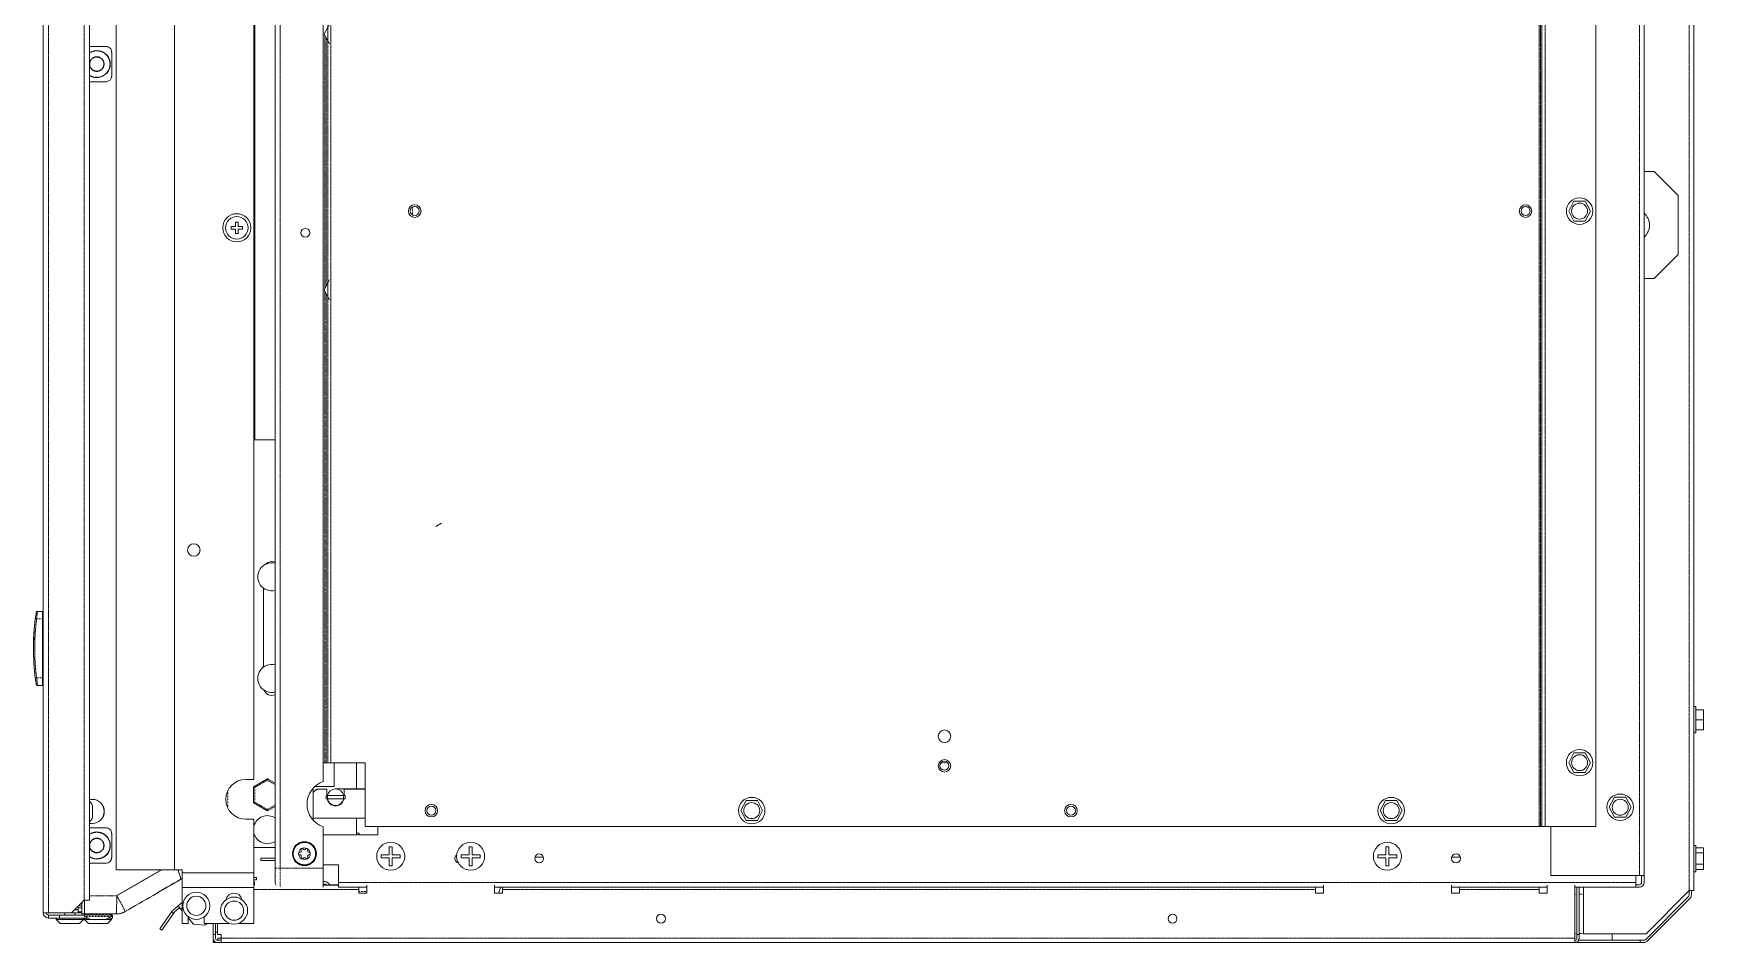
# Model space of a CAD drawing. Header units: millimetres. Extents: x 60499 to 556746, y 248297 to 497145.
# Drawn here: x 452304 to 474238, y 327653 to 339594 of the extents above; entities that cross this region are included whole.
import ezdxf

# ---------------------------------------------------------------- set-up
doc = ezdxf.new("R2010")
doc.units = ezdxf.units.MM
doc.linetypes.add('PHANTOM', pattern=[20, 10, -2, 2, -2, 2, -2])

msp = doc.modelspace()

# ---------------------------------------------------------------- linework, layer by layer
at = {"color": 7, "lineweight": 13, "ltscale": 0.03937}
for p, q in [((453389, 328610), (453389, 352215)), ((454158, 328610), (454158, 352215)), ((455199, 351207), (455199, 329796)), ((473457, 345722), (473457, 328536)), ((455479, 328630), (455479, 345472)), ((456107, 345472), (456107, 329766)), ((472821, 345345), (472821, 329176)), ((452434, 344590), (452434, 328044)), ((453041, 344591), (453041, 328212)), ((455210, 334255), (455210, 343444)), ((474111, 343367), (474111, 328336)), ((473905, 336688), (473905, 337464)), ((455325, 331270), (455325, 332310)), ((452425, 331128), (452425, 331904)), ((456660, 330016), (456660, 329176)), ((455199, 329272), (455199, 328568)), ((455980, 329289), (456660, 329289)), ((456826, 329070), (456107, 329070)), ((456660, 329176), (472077, 329176)), ((472157, 329176), (472821, 329176)), ((453389, 328610), (454158, 328610)), ((455199, 328568), (454259, 328568)), ((453510, 328061), (454242, 328483)), ((455199, 328375), (454259, 328375)), ((458361, 328380), (469245, 328380)), ((470925, 328380), (472184, 328380)), ((473394, 328536), (472232, 328536)), ((472548, 327709), (472548, 328409)), ((472548, 328380), (473346, 328380)), ((473473, 327691), (474040, 328257)), ((474048, 328336), (473482, 327770)), ((473494, 327669), (474061, 328236)), ((472662, 327770), (473482, 327770)), ((454771, 327653), (472548, 327653)), ((472548, 327653), (473406, 327653)), ((472598, 327683), (473406, 327683))]:
    msp.add_line(p, q, dxfattribs=at)
at = {"color": 7, "linetype": 'PHANTOM', "lineweight": 13, "ltscale": 0.03937}
for p, q in [((473394, 345722), (473394, 328536)), ((455545, 328630), (455545, 345472)), ((472077, 345345), (472077, 329176)), ((472095, 345345), (472095, 329176)), ((472115, 329176), (472115, 345345)), ((472157, 329176), (472157, 345345)), ((452502, 344591), (452502, 328044)), ((452972, 344591), (452972, 328212)), ((456169, 344505), (456169, 330016)), ((456211, 344505), (456211, 330016)), ((474048, 343338), (474048, 328336)), ((456131, 336243), (456131, 339569)), ((456150, 336278), (456150, 339534)), ((456131, 330016), (456131, 336210)), ((456150, 330016), (456150, 336174)), ((453398, 328269), (453990, 328610)), ((455199, 328352), (456576, 328352)), ((456312, 328443), (473346, 328443)), ((458466, 328352), (469140, 328352)), ((471030, 328352), (472080, 328352)), ((454771, 327709), (472548, 327709))]:
    msp.add_line(p, q, dxfattribs=at)
at = {"color": 7, "lineweight": 13, "ltscale": 0.004405}
for p, q in [((456191, 339717), (456122, 339586)), ((456122, 339586), (456191, 339455)), ((472535, 337391), (472466, 337260)), ((472683, 337391), (472535, 337391)), ((472752, 337260), (472683, 337391)), ((472466, 337260), (472535, 337129)), ((472535, 337129), (472683, 337129)), ((472683, 337129), (472752, 337260)), ((456191, 336357), (456122, 336226)), ((456122, 336226), (456191, 336095)), ((472535, 330147), (472466, 330016)), ((472683, 330147), (472535, 330147)), ((472752, 330016), (472683, 330147)), ((472466, 330016), (472535, 329885)), ((472535, 329885), (472683, 329885)), ((472683, 329885), (472752, 330016)), ((461663, 329517), (461594, 329386)), ((461811, 329517), (461663, 329517)), ((461880, 329386), (461811, 329517)), ((470061, 329517), (469992, 329386)), ((470209, 329517), (470061, 329517)), ((470278, 329386), (470209, 329517)), ((473068, 329561), (472999, 329430)), ((473216, 329561), (473068, 329561)), ((473285, 329430), (473216, 329561)), ((461594, 329386), (461663, 329255)), ((461663, 329255), (461811, 329255)), ((461811, 329255), (461880, 329386)), ((469992, 329386), (470061, 329255)), ((470061, 329255), (470209, 329255)), ((470209, 329255), (470278, 329386)), ((472999, 329430), (473068, 329299)), ((473068, 329299), (473216, 329299)), ((473216, 329299), (473285, 329430)), ((474238, 328830), (474238, 328682))]:
    msp.add_line(p, q, dxfattribs=at)
at = {"color": 7, "lineweight": 13, "ltscale": 0.006476}
for p, q in [((453258, 339423), (453041, 339423)), ((453258, 338959), (453041, 338959)), ((453258, 329161), (453041, 329161)), ((453258, 328696), (453041, 328696))]:
    msp.add_line(p, q, dxfattribs=at)
at = {"color": 7, "lineweight": 13, "ltscale": 0.009375}
for p, q in [((453332, 339034), (453332, 339348)), ((453333, 339034), (453333, 339348)), ((453332, 328771), (453332, 329086)), ((453333, 328771), (453333, 329086))]:
    msp.add_line(p, q, dxfattribs=at)
at = {"color": 7, "linetype": 'PHANTOM', "lineweight": 13, "ltscale": 3.66451e-05}
for p, q in [((453333, 339348), (453332, 339348)), ((453333, 339034), (453332, 339034)), ((453333, 329086), (453332, 329086)), ((453333, 328771), (453332, 328771))]:
    msp.add_line(p, q, dxfattribs=at)
at = {"color": 7, "lineweight": 13, "ltscale": 0.003965}
for p, q in [((473590, 337779), (473457, 337779)), ((473457, 336373), (473590, 336373))]:
    msp.add_line(p, q, dxfattribs=at)
at = {"color": 7, "lineweight": 13, "ltscale": 0.013258}
for p, q in [((473905, 337464), (473590, 337779)), ((473590, 336373), (473905, 336688))]:
    msp.add_line(p, q, dxfattribs=at)
at = {"color": 7, "linetype": 'PHANTOM', "lineweight": 13, "ltscale": 0.003086}
msp.add_line((457284, 337313), (457284, 337209), dxfattribs=at)
at = {"color": 7, "lineweight": 13, "ltscale": 0.000562503}
for p, q in [((454901, 337060), (454901, 337041)), ((454901, 337041), (454901, 337022)), ((455048, 337041), (455048, 337060)), ((455048, 337022), (455048, 337041)), ((456872, 328768), (456872, 328787)), ((457120, 328787), (457120, 328768)), ((457922, 328768), (457922, 328787)), ((458170, 328787), (458170, 328768)), ((469961, 328768), (469961, 328787)), ((470209, 328787), (470209, 328768))]:
    msp.add_line(p, q, dxfattribs=at)
at = {"color": 7, "lineweight": 13, "ltscale": 0.001625}
for p, q in [((454956, 337060), (454901, 337060)), ((454901, 337022), (454956, 337022)), ((454956, 337115), (454956, 337060)), ((454994, 337060), (454994, 337115))]:
    msp.add_line(p, q, dxfattribs=at)
at = {"color": 7, "lineweight": 13, "ltscale": 0.000562533}
for p, q in [((454975, 337115), (454956, 337115)), ((454956, 336968), (454975, 336968))]:
    msp.add_line(p, q, dxfattribs=at)
at = {"color": 7, "lineweight": 13, "ltscale": 0.001613}
for p, q in [((454956, 337022), (454956, 336968)), ((455048, 337060), (454994, 337060)), ((454994, 337022), (455048, 337022)), ((454994, 336968), (454994, 337022))]:
    msp.add_line(p, q, dxfattribs=at)
at = {"color": 7, "lineweight": 13, "ltscale": 0.000562473}
for p, q in [((454994, 337115), (454975, 337115)), ((454975, 336968), (454994, 336968))]:
    msp.add_line(p, q, dxfattribs=at)
at = {"color": 7, "lineweight": 13, "ltscale": 0.00832}
for p, q in [((455199, 334255), (455479, 334255)), ((455199, 328901), (455479, 328901))]:
    msp.add_line(p, q, dxfattribs=at)
at = {"color": 7, "lineweight": 13, "ltscale": 0.00254}
msp.add_line((457661, 333161), (457588, 333117), dxfattribs=at)
at = {"color": 7, "linetype": 'PHANTOM', "lineweight": 13, "ltscale": 0.001044}
msp.add_line((454490, 332827), (454490, 332792), dxfattribs=at)
at = {"color": 7, "linetype": 'PHANTOM', "lineweight": 13, "ltscale": 0.000499031}
msp.add_line((452346, 331904), (452329, 331906), dxfattribs=at)
at = {"color": 7, "lineweight": 13, "ltscale": 3.8628e-05}
msp.add_line((452331, 331919), (452331, 331920), dxfattribs=at)
at = {"color": 7, "linetype": 'PHANTOM', "lineweight": 13, "ltscale": 0.002354}
msp.add_line((452425, 331904), (452346, 331904), dxfattribs=at)
at = {"color": 7, "lineweight": 13, "ltscale": 0.001995}
for p, q in [((452358, 332003), (452425, 332003)), ((452358, 331030), (452425, 331030))]:
    msp.add_line(p, q, dxfattribs=at)
at = {"color": 7, "lineweight": 13, "ltscale": 1.88632e-05}
for p, q in [((452358, 332003), (452358, 332002)), ((452425, 332002), (452425, 332003))]:
    msp.add_line(p, q, dxfattribs=at)
at = {"color": 7, "linetype": 'PHANTOM', "lineweight": 13, "ltscale": 0.001995}
msp.add_line((452425, 332002), (452358, 332002), dxfattribs=at)
at = {"color": 7, "lineweight": 13, "ltscale": 0.002917}
msp.add_line((452425, 331904), (452425, 332002), dxfattribs=at)
at = {"color": 7, "lineweight": 13, "ltscale": 0.000249968}
for p, q in [((452425, 331921), (452434, 331921)), ((452425, 331111), (452434, 331111))]:
    msp.add_line(p, q, dxfattribs=at)
at = {"color": 7, "linetype": 'PHANTOM', "lineweight": 13, "ltscale": 0.000249968}
for p, q in [((452425, 331921), (452434, 331921)), ((452425, 331819), (452434, 331819)), ((452425, 331213), (452434, 331213))]:
    msp.add_line(p, q, dxfattribs=at)
at = {"color": 7, "lineweight": 13, "ltscale": 1.19744e-05}
msp.add_line((452307, 331650), (452307, 331651), dxfattribs=at)
at = {"color": 7, "lineweight": 13, "ltscale": 0.000838874}
msp.add_line((452309, 331682), (452311, 331710), dxfattribs=at)
at = {"color": 7, "lineweight": 13, "ltscale": 0.000838313}
msp.add_line((452309, 331681), (452310, 331709), dxfattribs=at)
at = {"color": 7, "lineweight": 13, "ltscale": 0.000728868}
msp.add_line((452309, 331679), (452310, 331704), dxfattribs=at)
at = {"color": 7, "lineweight": 13, "ltscale": 2.87421e-05}
msp.add_line((452309, 331692), (452310, 331693), dxfattribs=at)
at = {"color": 7, "lineweight": 13, "ltscale": 2.09112e-05}
msp.add_line((452309, 331681), (452309, 331681), dxfattribs=at)
at = {"color": 7, "lineweight": 13, "ltscale": 0.000531194}
msp.add_line((452310, 331705), (452311, 331722), dxfattribs=at)
at = {"color": 7, "lineweight": 13, "ltscale": 0.000544042}
msp.add_line((452310, 331696), (452311, 331714), dxfattribs=at)
at = {"color": 7, "linetype": 'PHANTOM', "lineweight": 13, "ltscale": 1.08734e-05}
for p, q in [((452310, 331712), (452311, 331712)), ((452304, 331558), (452305, 331558))]:
    msp.add_line(p, q, dxfattribs=at)
at = {"color": 7, "lineweight": 13, "ltscale": 2.60176e-05}
msp.add_line((452310, 331704), (452310, 331705), dxfattribs=at)
at = {"color": 7, "lineweight": 13, "ltscale": 0.000523455}
msp.add_line((452311, 331718), (452312, 331735), dxfattribs=at)
at = {"color": 7, "lineweight": 13, "ltscale": 0.000329851}
msp.add_line((452311, 331722), (452312, 331734), dxfattribs=at)
at = {"color": 7, "lineweight": 13, "ltscale": 0.000345462}
msp.add_line((452311, 331717), (452312, 331729), dxfattribs=at)
at = {"color": 7, "lineweight": 13, "ltscale": 0.000397328}
msp.add_line((452311, 331715), (452312, 331728), dxfattribs=at)
at = {"color": 7, "lineweight": 13, "ltscale": 4.69952e-05}
msp.add_line((452311, 331715), (452311, 331717), dxfattribs=at)
at = {"color": 7, "lineweight": 13, "ltscale": 9.47321e-06}
msp.add_line((452311, 331714), (452311, 331715), dxfattribs=at)
at = {"color": 7, "lineweight": 13, "ltscale": 0.00027025}
msp.add_line((452312, 331736), (452313, 331745), dxfattribs=at)
at = {"color": 7, "lineweight": 13, "ltscale": 1.12338e-05}
msp.add_line((452313, 331743), (452312, 331743), dxfattribs=at)
at = {"color": 7, "lineweight": 13, "ltscale": 0.000137744}
msp.add_line((452312, 331738), (452313, 331743), dxfattribs=at)
at = {"color": 7, "lineweight": 13, "ltscale": 0.000121895}
msp.add_line((452312, 331734), (452312, 331738), dxfattribs=at)
at = {"color": 7, "lineweight": 13, "ltscale": 5.49786e-06}
msp.add_line((452312, 331735), (452312, 331736), dxfattribs=at)
at = {"color": 7, "lineweight": 13, "ltscale": 0.000182511}
msp.add_line((452312, 331728), (452312, 331734), dxfattribs=at)
at = {"color": 7, "lineweight": 13, "ltscale": 2.61598e-06}
msp.add_line((452312, 331734), (452312, 331734), dxfattribs=at)
at = {"color": 7, "lineweight": 13, "ltscale": 0.000156726}
msp.add_line((452312, 331729), (452312, 331734), dxfattribs=at)
at = {"color": 7, "lineweight": 13, "ltscale": 9.91221e-07}
msp.add_line((452312, 331734), (452312, 331734), dxfattribs=at)
at = {"color": 7, "lineweight": 13, "ltscale": 1.19094e-05}
msp.add_line((452312, 331734), (452312, 331734), dxfattribs=at)
at = {"color": 7, "lineweight": 13, "ltscale": 0.000801098}
msp.add_line((452313, 331745), (452315, 331772), dxfattribs=at)
at = {"color": 7, "lineweight": 13, "ltscale": 1.53164e-05}
msp.add_line((452313, 331745), (452313, 331745), dxfattribs=at)
at = {"color": 7, "lineweight": 13, "ltscale": 4.41086e-05}
msp.add_line((452313, 331743), (452313, 331744), dxfattribs=at)
at = {"color": 7, "lineweight": 13, "ltscale": 0.000169193}
msp.add_line((452315, 331776), (452316, 331781), dxfattribs=at)
at = {"color": 7, "lineweight": 13, "ltscale": 0.000114594}
msp.add_line((452315, 331772), (452315, 331776), dxfattribs=at)
at = {"color": 7, "lineweight": 13, "ltscale": 0.00065489}
msp.add_line((452319, 331815), (452321, 331837), dxfattribs=at)
at = {"color": 7, "lineweight": 13, "ltscale": 0.000449302}
msp.add_line((452319, 331816), (452321, 331831), dxfattribs=at)
at = {"color": 7, "lineweight": 13, "ltscale": 6.58142e-05}
msp.add_line((452321, 331837), (452322, 331840), dxfattribs=at)
at = {"color": 7, "lineweight": 13, "ltscale": 0.000243712}
msp.add_line((452321, 331832), (452322, 331840), dxfattribs=at)
at = {"color": 7, "lineweight": 13, "ltscale": 1.52339e-05}
msp.add_line((452321, 331831), (452321, 331832), dxfattribs=at)
at = {"color": 7, "linetype": 'PHANTOM', "lineweight": 13, "ltscale": 2.10795e-06}
msp.add_line((452322, 331842), (452322, 331842), dxfattribs=at)
at = {"color": 7, "lineweight": 13, "ltscale": 2.9273e-05}
msp.add_line((452322, 331840), (452322, 331840), dxfattribs=at)
at = {"color": 7, "lineweight": 13, "ltscale": 1.4232e-06}
msp.add_line((452322, 331840), (452322, 331840), dxfattribs=at)
at = {"color": 7, "lineweight": 13, "ltscale": 2.97076e-05}
msp.add_line((452304, 331539), (452304, 331540), dxfattribs=at)
at = {"color": 7, "linetype": 'PHANTOM', "lineweight": 13, "ltscale": 1.66405e-05}
msp.add_line((452304, 331539), (452304, 331539), dxfattribs=at)
at = {"color": 7, "lineweight": 13, "ltscale": 0.000431262}
msp.add_line((452304, 331525), (452304, 331539), dxfattribs=at)
at = {"color": 7, "lineweight": 13, "ltscale": 1.63291e-05}
msp.add_line((452305, 331587), (452305, 331588), dxfattribs=at)
at = {"color": 7, "lineweight": 13, "ltscale": 0.000258254}
msp.add_line((452305, 331548), (452305, 331557), dxfattribs=at)
at = {"color": 7, "lineweight": 13, "ltscale": 2.77941e-05}
msp.add_line((452305, 331555), (452305, 331556), dxfattribs=at)
at = {"color": 7, "lineweight": 13, "ltscale": 9.14257e-05}
msp.add_line((452306, 331605), (452306, 331608), dxfattribs=at)
at = {"color": 7, "linetype": 'PHANTOM', "lineweight": 13, "ltscale": 0.000499021}
msp.add_line((452346, 331128), (452329, 331126), dxfattribs=at)
at = {"color": 7, "linetype": 'PHANTOM', "lineweight": 13, "ltscale": 0.002355}
msp.add_line((452346, 331128), (452425, 331128), dxfattribs=at)
at = {"color": 7, "lineweight": 13, "ltscale": 0.002916}
msp.add_line((452425, 331128), (452425, 331030), dxfattribs=at)
at = {"color": 7, "lineweight": 13, "ltscale": 0.000774954}
for p, q in [((474111, 330754), (474137, 330754)), ((474111, 330407), (474137, 330407)), ((474111, 328930), (474137, 328930)), ((474111, 328583), (474137, 328583)), ((454722, 327788), (454696, 327788))]:
    msp.add_line(p, q, dxfattribs=at)
at = {"color": 7, "lineweight": 13, "ltscale": 0.001516}
for p, q in [((474111, 330703), (474111, 330754)), ((474111, 330407), (474111, 330458)), ((474111, 328879), (474111, 328930)), ((474111, 328583), (474111, 328633))]:
    msp.add_line(p, q, dxfattribs=at)
at = {"color": 7, "lineweight": 13, "ltscale": 0.003659}
for p, q in [((474111, 330580), (474111, 330703)), ((474111, 330458), (474111, 330580)), ((474111, 328756), (474111, 328879)), ((474111, 328633), (474111, 328756))]:
    msp.add_line(p, q, dxfattribs=at)
at = {"color": 7, "lineweight": 13, "ltscale": 0.01035}
msp.add_line((474137, 330754), (474137, 330407), dxfattribs=at)
at = {"color": 7, "lineweight": 13, "ltscale": 0.003}
for p, q in [((474137, 330711), (474238, 330711)), ((474137, 330580), (474238, 330580)), ((474137, 330449), (474238, 330449)), ((474137, 328899), (474238, 328899)), ((474137, 328830), (474238, 328830)), ((454158, 328610), (454259, 328610)), ((474137, 328682), (474238, 328682)), ((474137, 328614), (474238, 328614))]:
    msp.add_line(p, q, dxfattribs=at)
at = {"color": 7, "lineweight": 13, "ltscale": 0.0039}
for p, q in [((474238, 330711), (474238, 330580)), ((474238, 330580), (474238, 330449))]:
    msp.add_line(p, q, dxfattribs=at)
at = {"color": 7, "lineweight": 13, "ltscale": 0.000728817}
msp.add_line((456107, 330016), (456131, 330016), dxfattribs=at)
at = {"color": 7, "lineweight": 13, "ltscale": 0.000547995}
for p, q in [((456131, 330016), (456150, 330016)), ((472095, 329176), (472077, 329176))]:
    msp.add_line(p, q, dxfattribs=at)
at = {"color": 7, "lineweight": 13, "ltscale": 0.000591128}
for p, q in [((456169, 330016), (456150, 330016)), ((472095, 329176), (472115, 329176))]:
    msp.add_line(p, q, dxfattribs=at)
at = {"color": 7, "lineweight": 13, "ltscale": 0.001248}
for p, q in [((456211, 330016), (456169, 330016)), ((472115, 329176), (472157, 329176))]:
    msp.add_line(p, q, dxfattribs=at)
at = {"color": 7, "lineweight": 13, "ltscale": 0.013344}
msp.add_line((456211, 330016), (456660, 330016), dxfattribs=at)
at = {"color": 7, "lineweight": 13, "ltscale": 0.00932}
msp.add_line((456252, 329703), (456252, 330016), dxfattribs=at)
at = {"color": 7, "lineweight": 13, "ltscale": 0.000124894}
msp.add_line((456547, 330012), (456547, 330016), dxfattribs=at)
at = {"color": 7, "linetype": 'PHANTOM', "lineweight": 13, "ltscale": 0.00336}
msp.add_line((456547, 330012), (456660, 330012), dxfattribs=at)
at = {"color": 7, "lineweight": 13, "ltscale": 0.010135}
msp.add_line((456547, 329671), (456547, 330012), dxfattribs=at)
at = {"color": 7, "linetype": 'PHANTOM', "lineweight": 13, "ltscale": 0.002724}
msp.add_line((464314, 330012), (464223, 330012), dxfattribs=at)
at = {"color": 7, "lineweight": 13, "ltscale": 0.003125}
for p, q in [((455199, 329796), (455094, 329796)), ((453082, 329426), (453082, 329321)), ((455199, 329272), (455094, 329272)), ((456872, 328805), (456977, 328805)), ((456977, 328805), (456977, 328910)), ((457015, 328910), (457015, 328805)), ((457015, 328805), (457120, 328805)), ((457922, 328805), (458027, 328805)), ((458027, 328805), (458027, 328910)), ((458065, 328910), (458065, 328805)), ((458065, 328805), (458170, 328805)), ((469961, 328805), (470066, 328805)), ((470066, 328805), (470066, 328910)), ((470104, 328910), (470104, 328805)), ((470104, 328805), (470209, 328805)), ((456977, 328768), (456872, 328768)), ((456977, 328663), (456977, 328768)), ((457120, 328768), (457015, 328768)), ((457015, 328768), (457015, 328663)), ((458027, 328768), (457922, 328768)), ((458027, 328663), (458027, 328768)), ((458170, 328768), (458065, 328768)), ((458065, 328768), (458065, 328663)), ((470066, 328768), (469961, 328768)), ((470066, 328663), (470066, 328768)), ((470209, 328768), (470104, 328768)), ((470104, 328768), (470104, 328663)), ((472184, 328304), (472184, 328409)), ((456681, 328304), (456576, 328304)), ((458466, 328304), (458361, 328304)), ((469245, 328304), (469140, 328304)), ((471030, 328304), (470925, 328304))]:
    msp.add_line(p, q, dxfattribs=at)
at = {"color": 7, "lineweight": 13, "ltscale": 0.005737}
for p, q in [((455193, 329690), (455193, 329497)), ((455369, 329801), (455202, 329705)), ((455202, 329483), (455369, 329386))]:
    msp.add_line(p, q, dxfattribs=at)
at = {"color": 7, "linetype": 'PHANTOM', "lineweight": 13, "ltscale": 0.000499996}
for p, q in [((455210, 329690), (455193, 329690)), ((455210, 329497), (455193, 329497))]:
    msp.add_line(p, q, dxfattribs=at)
at = {"color": 7, "linetype": 'PHANTOM', "lineweight": 13, "ltscale": 0.000500014}
for p, q in [((455202, 329705), (455210, 329690)), ((455377, 329401), (455386, 329386))]:
    msp.add_line(p, q, dxfattribs=at)
at = {"color": 7, "linetype": 'PHANTOM', "lineweight": 13, "ltscale": 0.005737}
for p, q in [((455210, 329690), (455377, 329786)), ((455210, 329497), (455210, 329690)), ((455377, 329401), (455210, 329497))]:
    msp.add_line(p, q, dxfattribs=at)
at = {"color": 7, "linetype": 'PHANTOM', "lineweight": 13, "ltscale": 1.42982e-05}
msp.add_line((455369, 329801), (455369, 329800), dxfattribs=at)
at = {"color": 7, "linetype": 'PHANTOM', "lineweight": 13, "ltscale": 0.000485686}
msp.add_line((455369, 329800), (455377, 329786), dxfattribs=at)
at = {"color": 7, "lineweight": 13, "ltscale": 1.55352e-05}
msp.add_line((455376, 329803), (455375, 329803), dxfattribs=at)
at = {"color": 7, "lineweight": 13, "ltscale": 1.23171e-05}
msp.add_line((455376, 329803), (455376, 329803), dxfattribs=at)
at = {"color": 7, "lineweight": 13, "ltscale": 1.40862e-05}
msp.add_line((455376, 329803), (455376, 329803), dxfattribs=at)
at = {"color": 7, "lineweight": 13, "ltscale": 3.66473e-05}
msp.add_line((455377, 329803), (455376, 329803), dxfattribs=at)
at = {"color": 7, "lineweight": 13, "ltscale": 2.51112e-05}
msp.add_line((455377, 329803), (455378, 329803), dxfattribs=at)
at = {"color": 7, "lineweight": 13, "ltscale": 3.60459e-05}
msp.add_line((455378, 329803), (455377, 329803), dxfattribs=at)
at = {"color": 7, "linetype": 'PHANTOM', "lineweight": 13, "ltscale": 0.000485729}
msp.add_line((455377, 329786), (455385, 329800), dxfattribs=at)
at = {"color": 7, "linetype": 'PHANTOM', "lineweight": 13, "ltscale": 0.003486}
for p, q in [((455377, 329786), (455479, 329728)), ((455479, 329459), (455377, 329401))]:
    msp.add_line(p, q, dxfattribs=at)
at = {"color": 7, "lineweight": 13, "ltscale": 1.38273e-05}
msp.add_line((455380, 329803), (455381, 329803), dxfattribs=at)
at = {"color": 7, "lineweight": 13, "ltscale": 2.32706e-05}
msp.add_line((455382, 329802), (455383, 329802), dxfattribs=at)
at = {"color": 7, "lineweight": 13, "ltscale": 2.3748e-05}
msp.add_line((455385, 329801), (455386, 329801), dxfattribs=at)
at = {"color": 7, "linetype": 'PHANTOM', "lineweight": 13, "ltscale": 1.42852e-05}
msp.add_line((455385, 329800), (455386, 329801), dxfattribs=at)
at = {"color": 7, "lineweight": 13, "ltscale": 0.003197}
for p, q in [((455479, 329747), (455386, 329801)), ((455386, 329386), (455479, 329440))]:
    msp.add_line(p, q, dxfattribs=at)
at = {"color": 7, "lineweight": 13, "ltscale": 0.012717}
msp.add_line((455980, 329256), (455980, 329683), dxfattribs=at)
at = {"color": 7, "lineweight": 13, "ltscale": 0.001858}
msp.add_line((455980, 329623), (456024, 329667), dxfattribs=at)
at = {"color": 7, "lineweight": 13, "ltscale": 0.00748}
msp.add_line((456252, 329703), (456000, 329703), dxfattribs=at)
at = {"color": 7, "lineweight": 13, "ltscale": 0.004}
msp.add_line((456024, 329667), (456159, 329667), dxfattribs=at)
at = {"color": 7, "lineweight": 13, "ltscale": 0.002488}
for p, q in [((456159, 329667), (456159, 329584)), ((456385, 329667), (456385, 329584))]:
    msp.add_line(p, q, dxfattribs=at)
at = {"color": 7, "lineweight": 13, "ltscale": 0.011535}
msp.add_line((456660, 329671), (456272, 329671), dxfattribs=at)
at = {"color": 7, "lineweight": 13, "ltscale": 0.00816}
msp.add_line((456385, 329667), (456660, 329667), dxfattribs=at)
at = {"color": 7, "lineweight": 13, "ltscale": 0.000780781}
for p, q in [((453067, 329534), (453041, 329534)), ((453067, 329218), (453041, 329218))]:
    msp.add_line(p, q, dxfattribs=at)
at = {"color": 7, "linetype": 'PHANTOM', "lineweight": 13, "ltscale": 0.006942}
msp.add_line((454859, 329417), (454859, 329651), dxfattribs=at)
at = {"color": 7, "linetype": 'PHANTOM', "lineweight": 13, "ltscale": 0.000500011}
msp.add_line((455202, 329483), (455210, 329497), dxfattribs=at)
at = {"color": 7, "lineweight": 13, "ltscale": 0.000575028}
for p, q in [((456148, 329584), (456168, 329584)), ((456148, 329541), (456168, 329541))]:
    msp.add_line(p, q, dxfattribs=at)
at = {"color": 7, "lineweight": 13, "ltscale": 0.001275}
for p, q in [((456148, 329541), (456148, 329584)), ((456168, 329541), (456168, 329584)), ((456377, 329541), (456377, 329584)), ((456396, 329541), (456396, 329584))]:
    msp.add_line(p, q, dxfattribs=at)
at = {"color": 7, "lineweight": 13, "ltscale": 0.00625}
for p, q in [((456168, 329584), (456377, 329584)), ((456168, 329541), (456377, 329541))]:
    msp.add_line(p, q, dxfattribs=at)
at = {"color": 7, "lineweight": 13, "ltscale": 0.000905916}
msp.add_line((456303, 329453), (456272, 329453), dxfattribs=at)
at = {"color": 7, "lineweight": 13, "ltscale": 0.000550037}
for p, q in [((456377, 329584), (456396, 329584)), ((456377, 329541), (456396, 329541))]:
    msp.add_line(p, q, dxfattribs=at)
at = {"color": 7, "linetype": 'PHANTOM', "lineweight": 13, "ltscale": 0.000499984}
msp.add_line((455369, 329386), (455377, 329401), dxfattribs=at)
at = {"color": 7, "lineweight": 13, "ltscale": 0.006}
msp.add_line((456547, 329088), (456547, 329289), dxfattribs=at)
at = {"color": 7, "lineweight": 13, "ltscale": 0.016141}
msp.add_line((456107, 329173), (456107, 328630), dxfattribs=at)
at = {"color": 7, "lineweight": 13, "ltscale": 0.000990019}
msp.add_line((456547, 329088), (456580, 329088), dxfattribs=at)
at = {"color": 7, "lineweight": 13, "ltscale": 0.000540031}
for p, q in [((456547, 329070), (456547, 329088)), ((456580, 329070), (456580, 329088))]:
    msp.add_line(p, q, dxfattribs=at)
at = {"color": 7, "lineweight": 13, "ltscale": 0.003175}
msp.add_line((456826, 329176), (456826, 329070), dxfattribs=at)
at = {"color": 7, "lineweight": 13, "ltscale": 0.019057}
msp.add_line((472232, 328536), (472232, 329176), dxfattribs=at)
at = {"color": 7, "lineweight": 13, "ltscale": 0.000562499}
for p, q in [((456872, 328787), (456872, 328805)), ((457120, 328805), (457120, 328787)), ((457922, 328787), (457922, 328805)), ((458170, 328805), (458170, 328787)), ((469961, 328787), (469961, 328805)), ((470209, 328805), (470209, 328787))]:
    msp.add_line(p, q, dxfattribs=at)
at = {"color": 7, "lineweight": 13, "ltscale": 0.001125}
for p, q in [((456977, 328910), (457015, 328910)), ((458027, 328910), (458065, 328910)), ((470066, 328910), (470104, 328910)), ((457015, 328663), (456977, 328663)), ((458065, 328663), (458027, 328663)), ((470104, 328663), (470066, 328663))]:
    msp.add_line(p, q, dxfattribs=at)
at = {"color": 7, "lineweight": 13, "ltscale": 0.005175}
for p in [(474137, 328930), (474137, 328583)]:
    msp.add_line(p, (474137, 328756), dxfattribs=at)
at = {"color": 7, "lineweight": 13, "ltscale": 0.002048}
for p, q in [((474238, 328899), (474238, 328830)), ((474238, 328682), (474238, 328614))]:
    msp.add_line(p, q, dxfattribs=at)
at = {"color": 7, "lineweight": 13, "ltscale": 0.00125}
msp.add_line((454259, 328568), (454259, 328610), dxfattribs=at)
at = {"color": 7, "lineweight": 13, "ltscale": 0.00575}
for p, q in [((454259, 328375), (454259, 328568)), ((455199, 328375), (455199, 328568))]:
    msp.add_line(p, q, dxfattribs=at)
at = {"color": 7, "lineweight": 13, "ltscale": 0.00558}
for p, q in [((455479, 328760), (455291, 328760)), ((455479, 328730), (455291, 328730))]:
    msp.add_line(p, q, dxfattribs=at)
at = {"color": 7, "lineweight": 13, "ltscale": 0.000899998}
for p, q in [((455291, 328760), (455291, 328730)), ((454666, 327683), (454666, 327653)), ((473406, 327683), (473406, 327653))]:
    msp.add_line(p, q, dxfattribs=at)
at = {"color": 7, "linetype": 'PHANTOM', "lineweight": 13, "ltscale": 0.00197}
msp.add_line((455545, 328630), (455479, 328630), dxfattribs=at)
at = {"color": 7, "lineweight": 13, "ltscale": 0.005475}
msp.add_line((455479, 328630), (455479, 328446), dxfattribs=at)
at = {"color": 7, "linetype": 'PHANTOM', "lineweight": 13, "ltscale": 0.016725}
msp.add_line((455545, 328630), (456107, 328630), dxfattribs=at)
at = {"color": 7, "linetype": 'PHANTOM', "lineweight": 13, "ltscale": 0.007445}
msp.add_line((455545, 328630), (455545, 328380), dxfattribs=at)
at = {"color": 7, "lineweight": 13, "ltscale": 0.006108}
for p, q in [((456312, 328674), (456107, 328674)), ((456107, 328409), (456312, 328409))]:
    msp.add_line(p, q, dxfattribs=at)
at = {"color": 7, "lineweight": 13, "ltscale": 0.007445}
msp.add_line((456107, 328630), (456107, 328380), dxfattribs=at)
at = {"color": 7, "lineweight": 13, "ltscale": 0.006887}
msp.add_line((456312, 328674), (456312, 328443), dxfattribs=at)
at = {"color": 7, "lineweight": 13, "ltscale": 0.003388}
for p, q in [((459003, 328773), (458889, 328773)), ((471043, 328773), (470929, 328773))]:
    msp.add_line(p, q, dxfattribs=at)
at = {"color": 7, "lineweight": 13, "ltscale": 0.014}
for p, q in [((454259, 327905), (454259, 328375)), ((455199, 327905), (455199, 328375))]:
    msp.add_line(p, q, dxfattribs=at)
at = {"color": 7, "lineweight": 13, "ltscale": 0.001071}
for p, q in [((455235, 328506), (455199, 328506)), ((455235, 328475), (455199, 328475))]:
    msp.add_line(p, q, dxfattribs=at)
at = {"color": 7, "lineweight": 13, "ltscale": 0.000220111}
msp.add_line((455199, 328449), (455207, 328449), dxfattribs=at)
at = {"color": 7, "lineweight": 13, "ltscale": 0.0012}
for p, q in [((455207, 328409), (455207, 328449)), ((452502, 327975), (452502, 328015)), ((452646, 327975), (452646, 328015)), ((453341, 327975), (453341, 328015))]:
    msp.add_line(p, q, dxfattribs=at)
at = {"color": 7, "lineweight": 13, "ltscale": 0.000897501}
msp.add_line((455235, 328506), (455235, 328475), dxfattribs=at)
at = {"color": 7, "lineweight": 13, "ltscale": 0.000697459}
for p, q in [((456130, 328454), (456107, 328454)), ((456130, 328420), (456107, 328420))]:
    msp.add_line(p, q, dxfattribs=at)
at = {"color": 7, "lineweight": 13, "ltscale": 0.000132629}
msp.add_line((456154, 328409), (456151, 328412), dxfattribs=at)
at = {"color": 7, "lineweight": 13, "ltscale": 0.000562094}
msp.add_line((456188, 328422), (456174, 328435), dxfattribs=at)
at = {"color": 7, "lineweight": 13, "ltscale": 0.003076}
msp.add_line((456208, 328413), (456312, 328413), dxfattribs=at)
at = {"color": 7, "lineweight": 13, "ltscale": 0.001865}
for p, q in [((456312, 328380), (456312, 328443)), ((473346, 328380), (473346, 328443)), ((473394, 328536), (473457, 328536)), ((474111, 328336), (474048, 328336))]:
    msp.add_line(p, q, dxfattribs=at)
at = {"color": 7, "lineweight": 13, "ltscale": 0.011002}
msp.add_line((456312, 328380), (456681, 328380), dxfattribs=at)
at = {"color": 7, "lineweight": 13, "ltscale": 0.000825}
for p, q in [((456576, 328352), (456576, 328380)), ((458466, 328352), (458466, 328380)), ((469140, 328352), (469140, 328380)), ((471030, 328352), (471030, 328380)), ((472080, 328352), (472080, 328380))]:
    msp.add_line(p, q, dxfattribs=at)
at = {"color": 7, "lineweight": 13, "ltscale": 0.00145}
for p, q in [((456576, 328304), (456576, 328352)), ((456681, 328352), (456681, 328304)), ((458361, 328304), (458361, 328352)), ((458466, 328352), (458466, 328304)), ((469140, 328304), (469140, 328352)), ((469245, 328352), (469245, 328304)), ((470925, 328304), (470925, 328352)), ((471030, 328352), (471030, 328304)), ((472080, 328352), (472080, 328304)), ((454666, 327709), (454666, 327758)), ((454696, 327709), (454696, 327758)), ((454722, 327758), (454771, 327758)), ((454771, 327709), (454771, 327758)), ((472574, 327709), (472574, 327758)), ((472604, 327709), (472604, 327758)), ((454722, 327683), (454771, 327683)), ((454722, 327653), (454771, 327653))]:
    msp.add_line(p, q, dxfattribs=at)
at = {"color": 7, "lineweight": 13, "ltscale": 0.001675}
for p, q in [((456681, 328409), (456681, 328352)), ((458361, 328352), (458361, 328409)), ((469245, 328409), (469245, 328352)), ((470925, 328352), (470925, 328409)), ((454771, 327653), (454771, 327709)), ((472548, 327653), (472548, 327709)), ((454666, 327653), (454722, 327653))]:
    msp.add_line(p, q, dxfattribs=at)
at = {"color": 7, "lineweight": 13, "ltscale": 0.002355}
msp.add_line((458417, 328304), (458437, 328380), dxfattribs=at)
at = {"color": 7, "lineweight": 13, "ltscale": 0.018525}
for p, q in [((472574, 327758), (472574, 328380)), ((472604, 327758), (472604, 328380))]:
    msp.add_line(p, q, dxfattribs=at)
at = {"color": 7, "lineweight": 13, "ltscale": 0.01815}
msp.add_line((472662, 327770), (472662, 328380), dxfattribs=at)
at = {"color": 7, "lineweight": 13, "ltscale": 0.002778}
for p, q in [((473346, 328536), (473346, 328443)), ((473424, 328536), (473424, 328443)), ((473457, 328536), (473457, 328443))]:
    msp.add_line(p, q, dxfattribs=at)
at = {"color": 7, "lineweight": 13, "ltscale": 0.001441}
for p, q in [((473346, 328413), (473394, 328413)), ((473346, 328380), (473394, 328380))]:
    msp.add_line(p, q, dxfattribs=at)
at = {"color": 7, "lineweight": 13, "ltscale": 0.007089}
msp.add_line((452972, 328212), (452803, 328044), dxfattribs=at)
at = {"color": 7, "lineweight": 13, "ltscale": 0.001418}
msp.add_line((452895, 328135), (452942, 328135), dxfattribs=at)
at = {"color": 7, "lineweight": 13, "ltscale": 0.004586}
msp.add_line((452942, 328183), (452942, 328029), dxfattribs=at)
at = {"color": 7, "lineweight": 13, "ltscale": 0.00205}
for p, q in [((453041, 328212), (452972, 328212)), ((452434, 328044), (452502, 328044))]:
    msp.add_line(p, q, dxfattribs=at)
at = {"color": 7, "lineweight": 13, "ltscale": 0.005456}
msp.add_line((452973, 328212), (452973, 328029), dxfattribs=at)
at = {"color": 7, "linetype": 'PHANTOM', "lineweight": 13, "ltscale": 0.010639}
msp.add_line((453041, 328269), (453398, 328269), dxfattribs=at)
at = {"color": 7, "lineweight": 13, "ltscale": 0.002615}
for p, q in [((454206, 328135), (454138, 328078)), ((454225, 328112), (454158, 328055))]:
    msp.add_line(p, q, dxfattribs=at)
at = {"color": 7, "lineweight": 13, "ltscale": 0.00206}
msp.add_line((454206, 328135), (454259, 328179), dxfattribs=at)
at = {"color": 7, "lineweight": 13, "ltscale": 0.001673}
msp.add_line((454206, 328135), (454242, 328092), dxfattribs=at)
at = {"color": 7, "linetype": 'PHANTOM', "lineweight": 13, "ltscale": 0.003125}
msp.add_line((456681, 328324), (456576, 328324), dxfattribs=at)
at = {"color": 7, "lineweight": 13, "ltscale": 0.002625}
msp.add_line((472080, 328304), (472168, 328304), dxfattribs=at)
at = {"color": 7, "lineweight": 13, "ltscale": 0.000499936}
msp.add_line((472168, 328304), (472184, 328304), dxfattribs=at)
at = {"color": 7, "linetype": 'PHANTOM', "lineweight": 13, "ltscale": 0.000775074}
for p, q in [((472574, 328291), (472548, 328291)), ((472574, 327772), (472548, 327772))]:
    msp.add_line(p, q, dxfattribs=at)
at = {"color": 7, "linetype": 'PHANTOM', "lineweight": 13, "ltscale": 0.001724}
for p, q in [((472662, 328291), (472604, 328291)), ((472662, 327772), (472604, 327772))]:
    msp.add_line(p, q, dxfattribs=at)
at = {"color": 7, "lineweight": 13, "ltscale": 0.001792}
msp.add_line((474047, 328276), (474047, 328336), dxfattribs=at)
at = {"color": 7, "lineweight": 13, "ltscale": 1.09335e-05}
msp.add_line((474048, 328336), (474048, 328336), dxfattribs=at)
at = {"color": 7, "lineweight": 13, "ltscale": 0.001806}
msp.add_line((474077, 328276), (474077, 328336), dxfattribs=at)
at = {"color": 7, "lineweight": 13, "ltscale": 0.00895}
msp.add_line((452803, 328044), (452502, 328044), dxfattribs=at)
at = {"color": 7, "lineweight": 13, "ltscale": 0.004275}
for p, q in [((452502, 328015), (452646, 328015)), ((452502, 327975), (452646, 327975))]:
    msp.add_line(p, q, dxfattribs=at)
at = {"color": 7, "lineweight": 13, "ltscale": 1.43276e-05}
msp.add_line((452541, 328043), (452541, 328044), dxfattribs=at)
at = {"color": 7, "lineweight": 13, "ltscale": 0.011951}
msp.add_line((452541, 328043), (452942, 328043), dxfattribs=at)
at = {"color": 7, "lineweight": 13, "ltscale": 0.00055}
for p, q in [((452604, 327975), (452604, 327957)), ((452961, 327975), (452961, 327957)), ((452974, 327957), (452974, 327975)), ((453331, 327957), (453331, 327975))]:
    msp.add_line(p, q, dxfattribs=at)
at = {"color": 7, "lineweight": 13, "ltscale": 0.010625}
msp.add_line((452961, 327957), (452604, 327957), dxfattribs=at)
at = {"color": 7, "lineweight": 13, "ltscale": 0.002227}
for p, q in [((452657, 327904), (452604, 327957)), ((452908, 327904), (452961, 327957)), ((453027, 327904), (452974, 327957)), ((453278, 327904), (453331, 327957))]:
    msp.add_line(p, q, dxfattribs=at)
at = {"color": 7, "lineweight": 13, "ltscale": 0.009763}
msp.add_line((452646, 328015), (452974, 328015), dxfattribs=at)
at = {"color": 7, "lineweight": 13, "ltscale": 0.0112}
msp.add_line((452646, 327975), (453022, 327975), dxfattribs=at)
at = {"color": 7, "lineweight": 13, "ltscale": 0.000835629}
for p, q in [((452716, 328043), (452716, 328015)), ((452850, 328043), (452850, 328015))]:
    msp.add_line(p, q, dxfattribs=at)
at = {"color": 7, "lineweight": 13, "ltscale": 0.001408}
msp.add_line((452843, 328084), (452890, 328084), dxfattribs=at)
at = {"color": 7, "lineweight": 13, "ltscale": 0.00020742}
msp.add_line((452850, 328091), (452850, 328084), dxfattribs=at)
at = {"color": 7, "lineweight": 13, "ltscale": 0.0015}
msp.add_line((452890, 328059), (452890, 328109), dxfattribs=at)
at = {"color": 7, "lineweight": 13, "ltscale": 0.001551}
for p, q in [((452890, 328109), (452942, 328109)), ((452890, 328059), (452942, 328059))]:
    msp.add_line(p, q, dxfattribs=at)
at = {"color": 7, "lineweight": 13, "ltscale": 0.000899428}
msp.add_line((452973, 328029), (452942, 328029), dxfattribs=at)
at = {"color": 7, "lineweight": 13, "ltscale": 0.012415}
msp.add_line((452973, 328029), (453390, 328029), dxfattribs=at)
at = {"color": 7, "linetype": 'PHANTOM', "lineweight": 13, "ltscale": 0.005312}
msp.add_line((452974, 328020), (453152, 328020), dxfattribs=at)
at = {"color": 7, "lineweight": 13, "ltscale": 0.000470492}
for p, q in [((452974, 328004), (452974, 328020)), ((453331, 328004), (453331, 328020))]:
    msp.add_line(p, q, dxfattribs=at)
at = {"color": 7, "linetype": 'PHANTOM', "lineweight": 13, "ltscale": 0.005282}
msp.add_line((453151, 328004), (452974, 328004), dxfattribs=at)
at = {"color": 7, "lineweight": 13, "ltscale": 0.005312}
msp.add_line((453152, 327957), (452974, 327957), dxfattribs=at)
at = {"color": 7, "linetype": 'PHANTOM', "lineweight": 13, "ltscale": 0.005145}
msp.add_line((453151, 327997), (452979, 327997), dxfattribs=at)
at = {"color": 7, "lineweight": 13, "ltscale": 0.002582}
for p, q in [((453056, 327958), (452979, 327997)), ((453249, 327958), (453326, 327997))]:
    msp.add_line(p, q, dxfattribs=at)
at = {"color": 7, "linetype": 'PHANTOM', "lineweight": 13, "ltscale": 0.002865}
msp.add_line((453056, 327958), (453152, 327958), dxfattribs=at)
at = {"color": 7, "lineweight": 13, "ltscale": 0.002753}
msp.add_line((453060, 327957), (453152, 327957), dxfattribs=at)
at = {"color": 7, "linetype": 'PHANTOM', "lineweight": 13, "ltscale": 3.05176e-05}
msp.add_line((453152, 328004), (453151, 328004), dxfattribs=at)
at = {"color": 7, "linetype": 'PHANTOM', "lineweight": 13, "ltscale": 2.96765e-05}
msp.add_line((453152, 327997), (453151, 327997), dxfattribs=at)
at = {"color": 7, "linetype": 'PHANTOM', "lineweight": 13, "ltscale": 2.80545e-05}
msp.add_line((453152, 328020), (453153, 328020), dxfattribs=at)
at = {"color": 7, "linetype": 'PHANTOM', "lineweight": 13, "ltscale": 0.005313}
msp.add_line((453331, 328004), (453152, 328004), dxfattribs=at)
at = {"color": 7, "linetype": 'PHANTOM', "lineweight": 13, "ltscale": 0.005174}
msp.add_line((453326, 327997), (453152, 327997), dxfattribs=at)
at = {"color": 7, "linetype": 'PHANTOM', "lineweight": 13, "ltscale": 2.05453e-05}
msp.add_line((453152, 327958), (453153, 327958), dxfattribs=at)
at = {"color": 7, "lineweight": 13, "ltscale": 1.97643e-05}
msp.add_line((453152, 327957), (453153, 327957), dxfattribs=at)
at = {"color": 7, "lineweight": 13, "ltscale": 0.005313}
msp.add_line((453152, 327957), (453331, 327957), dxfattribs=at)
at = {"color": 7, "linetype": 'PHANTOM', "lineweight": 13, "ltscale": 0.005284}
msp.add_line((453153, 328020), (453331, 328020), dxfattribs=at)
at = {"color": 7, "linetype": 'PHANTOM', "lineweight": 13, "ltscale": 0.002845}
msp.add_line((453153, 327958), (453249, 327958), dxfattribs=at)
at = {"color": 7, "lineweight": 13, "ltscale": 0.002734}
msp.add_line((453153, 327957), (453245, 327957), dxfattribs=at)
at = {"color": 7, "lineweight": 13, "ltscale": 0.001725}
msp.add_line((453283, 327975), (453341, 327975), dxfattribs=at)
at = {"color": 7, "lineweight": 13, "ltscale": 0.000144369}
msp.add_line((453331, 328020), (453331, 328015), dxfattribs=at)
at = {"color": 7, "lineweight": 13, "ltscale": 0.000287514}
msp.add_line((453331, 328015), (453341, 328015), dxfattribs=at)
at = {"color": 7, "lineweight": 13, "ltscale": 0.008243}
msp.add_line((454123, 328060), (453964, 327833), dxfattribs=at)
at = {"color": 7, "lineweight": 13, "ltscale": 0.008002}
msp.add_line((454143, 328036), (453989, 327816), dxfattribs=at)
at = {"color": 7, "lineweight": 13, "ltscale": 0.00028705}
msp.add_line((454128, 328068), (454123, 328060), dxfattribs=at)
at = {"color": 7, "lineweight": 13, "ltscale": 0.000929163}
msp.add_line((454143, 328036), (454123, 328060), dxfattribs=at)
at = {"color": 7, "lineweight": 13, "ltscale": 0.000527532}
msp.add_line((454153, 328050), (454143, 328036), dxfattribs=at)
at = {"color": 7, "linetype": 'PHANTOM', "lineweight": 13, "ltscale": 0.000656417}
msp.add_line((454242, 328092), (454259, 328106), dxfattribs=at)
at = {"color": 7, "lineweight": 13, "ltscale": 0.000782306}
msp.add_line((454242, 328092), (454259, 328072), dxfattribs=at)
at = {"color": 7, "lineweight": 13, "ltscale": 0.002579}
for p, q in [((454338, 327905), (454338, 327991)), ((454548, 327905), (454548, 327991))]:
    msp.add_line(p, q, dxfattribs=at)
at = {"color": 7, "lineweight": 13, "ltscale": 0.003225}
msp.add_line((454338, 327977), (454408, 327894), dxfattribs=at)
at = {"color": 7, "lineweight": 13, "ltscale": 0.007475}
msp.add_line((452908, 327904), (452657, 327904), dxfattribs=at)
at = {"color": 7, "lineweight": 13, "ltscale": 0.003738}
for q in [(453027, 327904), (453278, 327904)]:
    msp.add_line((453152, 327904), q, dxfattribs=at)
at = {"color": 7, "lineweight": 13, "ltscale": 0.000897497}
msp.add_line((453964, 327833), (453989, 327816), dxfattribs=at)
at = {"color": 7, "lineweight": 13, "ltscale": 0.002375}
msp.add_line((454338, 327905), (454259, 327905), dxfattribs=at)
at = {"color": 7, "lineweight": 13, "ltscale": 0.004419}
msp.add_line((454408, 327894), (454556, 327881), dxfattribs=at)
at = {"color": 7, "lineweight": 13, "ltscale": 0.00983}
msp.add_line((454548, 327905), (454878, 327905), dxfattribs=at)
at = {"color": 7, "lineweight": 13, "ltscale": 0.001114}
msp.add_line((454556, 327881), (454585, 327905), dxfattribs=at)
at = {"color": 7, "lineweight": 13, "ltscale": 0.004375}
for p, q in [((454666, 327905), (454666, 327758)), ((454696, 327905), (454696, 327758)), ((454722, 327758), (454722, 327905))]:
    msp.add_line(p, q, dxfattribs=at)
at = {"color": 7, "lineweight": 13, "ltscale": 0.000899968}
msp.add_line((454666, 327758), (454696, 327758), dxfattribs=at)
at = {"color": 7, "lineweight": 13, "ltscale": 0.0014}
for p, q in [((454724, 327713), (454771, 327713)), ((454724, 327683), (454771, 327683))]:
    msp.add_line(p, q, dxfattribs=at)
at = {"color": 7, "lineweight": 13, "ltscale": 0.000900002}
msp.add_line((454724, 327713), (454724, 327683), dxfattribs=at)
at = {"color": 7, "lineweight": 13, "ltscale": 0.005955}
msp.add_line((454999, 327905), (455199, 327905), dxfattribs=at)
at = {"color": 7, "lineweight": 13, "ltscale": 0.000900028}
msp.add_line((472604, 327758), (472574, 327758), dxfattribs=at)
at = {"color": 7, "lineweight": 13, "ltscale": 0.0026}
msp.add_line((473037, 327770), (473037, 327683), dxfattribs=at)
at = {"color": 7, "lineweight": 13, "ltscale": 0.008825}
msp.add_line((473333, 327767), (473037, 327767), dxfattribs=at)
at = {"color": 7, "lineweight": 13, "ltscale": 0.000140902}
msp.add_line((473337, 327770), (473333, 327767), dxfattribs=at)
at = {"color": 7, "lineweight": 13, "ltscale": 0.000190074}
msp.add_line((454666, 327683), (454672, 327683), dxfattribs=at)
at = {"color": 7, "lineweight": 13, "ltscale": 0.013065}
msp.add_line((473037, 327683), (472598, 327683), dxfattribs=at)
at = {"color": 7, "lineweight": 13, "ltscale": 0.001456}
for p, q in [((473455, 327683), (473406, 327683)), ((473455, 327653), (473406, 327653))]:
    msp.add_line(p, q, dxfattribs=at)
at = {"color": 7, "lineweight": 13, "ltscale": 0.03937}
msp.add_lwpolyline([(452358, 332002), (452349, 332000), (452345, 331998), (452343, 331994), (452341, 331991)], dxfattribs=at)
at = {"color": 7, "linetype": 'PHANTOM', "lineweight": 13, "ltscale": 0.03937}
msp.add_lwpolyline([(454203, 328610), (454228, 328534), (454236, 328505), (454241, 328486)], dxfattribs=at)
for centre, radius in [((453136, 339191), 92.5), ((453136, 328928), 92.5), ((455863, 328821), 147)]:
    msp.add_circle(centre, radius, dxfattribs=at)
at = {"color": 7, "lineweight": 13, "ltscale": 0.03937}
for centre, radius in [((457312, 337260), 82.3), ((471898, 337260), 82.3), ((472609, 337260), 174), ((472609, 337260), 105), ((454975, 337041), 185), ((454975, 337041), 148), ((457312, 337261), 58.8), ((471899, 337261), 58.8), ((455876, 336975), 58.8), ((454410, 332809), 82.3), ((464268, 330363), 82.3), ((472609, 330016), 174), ((472609, 330016), 105), ((464268, 329975), 82.3), ((464268, 329975), 58.8), ((457530, 329386), 82.5), ((457530, 329386), 58.8), ((461737, 329386), 174), ((461737, 329386), 105), ((465929, 329386), 82.5), ((465929, 329386), 58.8), ((470135, 329386), 174), ((470135, 329386), 105), ((473142, 329430), 174), ((473142, 329430), 105), ((455863, 328821), 157), ((458946, 328758), 58.8), ((470986, 328758), 58.8), ((454443, 328136), 178), ((454443, 328136), 126), ((454939, 328073), 178), ((454939, 328073), 126), ((460545, 327968), 58.8), ((467263, 327968), 58.8)]:
    msp.add_circle(centre, radius, dxfattribs=at)
for centre, radius, start, end in [((453136, 339191), 178, 237.8681, 122.1319), ((473317, 337076), 210, 311.7275, 48.2725), ((455434, 332457), 184, 76.0264, 283.9731), ((455434, 332548), 109, 66.0553, 136.9221), ((455356, 331516), 3052, 172.6626, 187.333), ((455457, 331505), 3153, 171.1321, 172.6963), ((455356, 331516), 3052, 175.6074, 179.542), ((455353, 331516), 3049, 176.2439, 179.7508), ((455349, 331516), 3045, 176.6782, 179.898), ((455350, 331516), 3045, 176.9061, 179.8184), ((455352, 331516), 3048, 176.8677, 179.2301), ((455351, 331516), 3047, 177.4746, 178.6487), ((455354, 331516), 3049, 176.9226, 178.2667), ((455355, 331516), 3051, 176.6191, 177.467), ((455370, 331515), 3066, 175.6905, 176.3409), ((455377, 331515), 3073, 174.3666, 175.7116), ((455377, 331515), 3073, 174.3821, 175.611), ((455347, 331516), 3042, 178.3246, 179.8101), ((455346, 331516), 3041, 178.7875, 179.8561), ((455345, 331516), 3041, 179.2627, 179.8208), ((455347, 331516), 3043, 178.6592, 179.2451), ((455434, 331123), 184, 76.0264, 283.9731), ((455419, 331523), 3115, 187.3078, 188.8902), ((452352, 331043), 11.1, 189.2841, 214.4884), ((452356, 331046), 16.1, 216.019, 255.2069), ((452358, 331051), 21.1, 253.7093, 270.0919), ((455434, 331008), 109, 199.8126, 293.9446), ((455094, 329534), 262, 90.0004, 269.9996), ((455210, 329690), 16.8, 120, 180), ((455377, 329786), 16.8, 60, 120), ((455377, 329786), 16.8, 110.6162, 119.8538), ((455378, 329785), 17.9, 108.614, 119.6026), ((455377, 329786), 17.4, 95.9104, 107.7844), ((455377, 329786), 17.3, 96.1327, 108.0482), ((455377, 329784), 19, 71.523, 85.0164), ((455377, 329786), 17.3, 71.9517, 83.8674), ((455377, 329786), 17.4, 72.2156, 84.0896), ((455377, 329786), 17.4, 60.2715, 70.4789), ((456212, 329470), 315, 109.4712, 250.5288), ((456272, 329562), 109, 11.3119, 168.6881), ((452977, 329426), 105, 0, 52.568), ((455210, 329497), 16.8, 180, 240), ((456272, 329562), 113, 190.8888, 349.1112), ((456272, 329562), 109, 191.3124, 348.6876), ((452977, 329321), 105, 307.432, 360), ((455377, 329136), 184, 56.4491, 166.036), ((455377, 329401), 16.8, 240, 300), ((453136, 328928), 178, 237.8681, 122.1319), ((455377, 329136), 184, 193.9636, 303.5506), ((455863, 328821), 76.5, 120, 300), ((455801, 328821), 14.1, 91.0582, 268.9418), ((455800, 328858), 22.4, 271.0582, 28.9418), ((455800, 328785), 22.4, 331.0582, 88.9418), ((455832, 328875), 14.1, 31.0582, 208.9418), ((455863, 328821), 76.5, 300, 120), ((455863, 328894), 22.4, 211.0582, 328.9418), ((455894, 328875), 14.1, 331.0582, 148.9418), ((455926, 328858), 22.4, 151.0582, 268.9418), ((455926, 328785), 22.4, 91.0582, 208.9418), ((455926, 328821), 14.1, 271.0582, 88.9418), ((456996, 328787), 184, 0, 180), ((456996, 328787), 184, 180, 0), ((457897, 328758), 58.8, 124.0359, 257.5918), ((458046, 328787), 184, 0, 180), ((458046, 328787), 184, 180, 0), ((470085, 328787), 184, 0, 180), ((470085, 328787), 184, 180, 0), ((455832, 328767), 14.1, 151.0582, 328.9418), ((455863, 328748), 22.4, 31.0582, 148.9418), ((455894, 328767), 14.1, 211.0582, 28.9418), ((458902, 328689), 84, 90.3031, 98.469), ((323723, 552183), 258989, 300.07462, 300.26178), ((454163, 328620), 155, 300.2641, 307.9137), ((454164, 328619), 156, 300, 307.4312), ((455545, 328446), 66.2, 180, 214.8247), ((456130, 328391), 62.7, 45, 90), ((456130, 328391), 29.4, 45, 90), ((456208, 328443), 29.4, 225, 270), ((473394, 328443), 29.4, 270, 0), ((473394, 328443), 62.7, 270, 0), ((454939, 328199), 105, 10.8083, 169.1917), ((474021, 328276), 26, 315, 0), ((474021, 328276), 56.3, 315, 0), ((452502, 328044), 68.9, 180, 270), ((452502, 328044), 28.6, 180, 270), ((452982, 328020), 8.4, 90, 180), ((452982, 328020), 8.4, 90, 180), ((452982, 328004), 8.4, 180, 243.435), ((453060, 327966), 8.4, 243.435, 270), ((453245, 327966), 8.4, 270, 296.565), ((453322, 328020), 8.4, 0, 90), ((453322, 328020), 8.4, 360, 90), ((453322, 328004), 8.4, 296.5651, 0), ((453390, 328269), 240, 270, 276.3358), ((453390, 328269), 240, 276.3386, 300), ((453386, 328278), 250, 276.9621, 284.0208), ((453390, 328269), 240, 283.6946, 300.0751), ((454174, 328035), 56.2, 130, 145), ((454174, 328035), 26, 130, 145), ((454722, 327709), 56.3, 180, 270), ((454722, 327709), 26, 180, 270), ((472548, 327709), 56.3, 270, 0), ((472548, 327709), 26, 270, 0), ((473455, 327709), 26, 270, 315), ((473455, 327709), 56.3, 270, 315)]:
    msp.add_arc(centre, radius, start, end, dxfattribs=at)
at = {"color": 7, "linetype": 'PHANTOM', "lineweight": 13, "ltscale": 0.03937}
for centre, radius, start, end in [((453136, 339191), 174, 236.9018, 123.0982), ((453136, 339191), 96.3, 189.5518, 170.4482), ((455363, 331516), 3042, 172.6622, 187.3333), ((456473, 331446), 4153, 172.2996, 173.662), ((456424, 331581), 4103, 186.3416, 187.7199), ((453136, 328928), 174, 236.9018, 123.0982), ((453136, 328928), 96.3, 189.5518, 170.4482)]:
    msp.add_arc(centre, radius, start, end, dxfattribs=at)
at = {"color": 7, "lineweight": 13, "ltscale": 0.03937}
for centre, major_axis, start_param, end_param in [((453257, 339348), (0, -74.7), 1.570796, 3.141593), ((453258, 339348), (0, -74.7), 1.570796, 3.141593), ((453257, 339034), (0, -74.7), 0, 1.570796), ((453258, 339034), (0, -74.7), 0, 1.570796), ((453077, 329376), (0, -158), 3.141475, 3.203429), ((453076, 329376), (0, -158), 0.003316, 3.138235), ((453077, 329376), (0, -158), 0.000118, 3.141475), ((453077, 329376), (0, -158), 6.221349, 6.283303), ((453257, 329086), (0, -74.7), 1.570796, 3.141593), ((453258, 329086), (0, -74.7), 1.570796, 3.141593), ((453257, 328771), (0, -74.7), 0, 1.570796), ((453258, 328771), (0, -74.7), 0, 1.570796)]:
    msp.add_ellipse(centre, major_axis=major_axis, ratio=0.999391, start_param=start_param, end_param=end_param, dxfattribs=at)
at = {"color": 7, "linetype": 'PHANTOM', "lineweight": 13, "ltscale": 0.03937}
for major_axis, ratio, start_param, end_param in [((0, -240), 0.034899, 0, 1.570796), ((120, -208), 0.030228, 0.043337, 1.553346)]:
    msp.add_ellipse((453390, 328269), major_axis=major_axis, ratio=ratio, start_param=start_param, end_param=end_param, dxfattribs=at)

doc.saveas('drawing.dxf')
